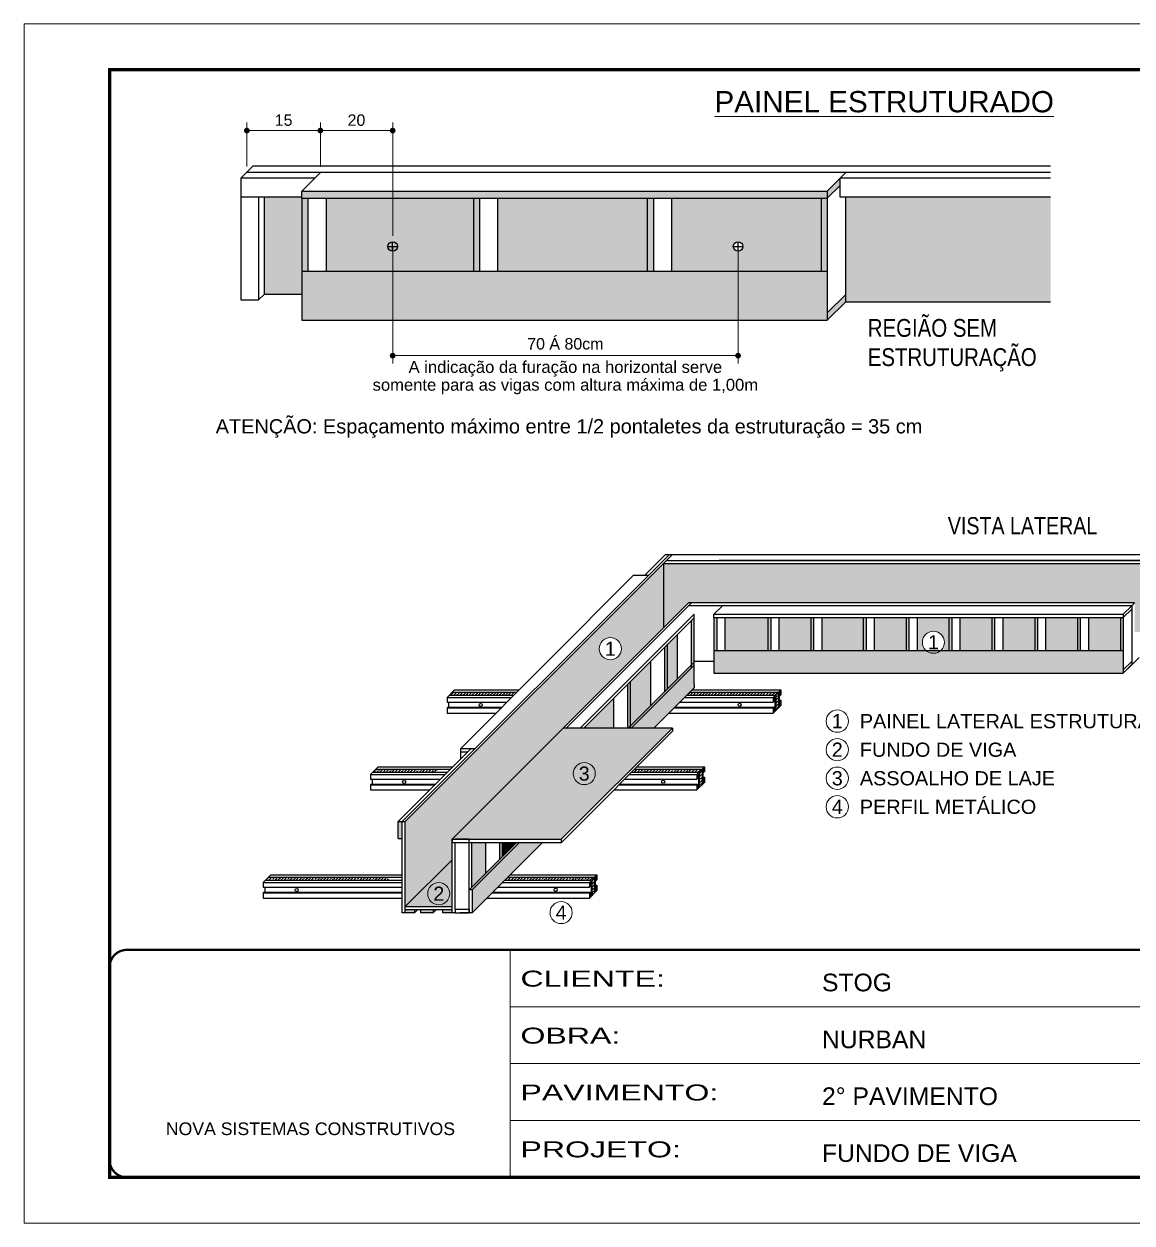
# Model space of a CAD drawing. Extents: x 2513 to 8766, y 921 to 4268.
# Drawn here: x 7268 to 8238, y 3218 to 4268 of the extents above; entities that cross this region are included whole.
import ezdxf
from ezdxf.enums import TextEntityAlignment as Align

# ---------------------------------------------------------------- set-up
doc = ezdxf.new("R2010")
doc.units = 0
doc.linetypes.add('CONTINUO', pattern=[0])
doc.linetypes.add('DASHED', pattern=[0.75, 0.5, -0.25])
for name, color, linetype, lineweight in [('CARIMBO', 255, 'Continuous', 9), ('Demarcação 1', 251, 'Continuous', 9), ('Folhas', 255, 'Continuous', 9), ('SARRAFO DE PRESSAO', 251, 'DASHED', 9)]:
    doc.layers.add(name, color=color, linetype=linetype, lineweight=lineweight)
doc.layers.add('COTA', color=241, linetype='Continuous')
doc.layers.add('Demarcação 2', color=7, linetype='Continuous', lineweight=9, true_color=0xe0e0e0)
doc.styles.add('ARIAL', font='arial.ttf')
doc.styles.add('CESAR1', font='arial.ttf', dxfattribs={"oblique": 15})
doc.styles.get("Standard").update_dxf_attribs({"font": 'arial.ttf'})
doc.styles.add('Tecnologia', font='')
doc.styles.add('texto', font='ARIALN.TTF')
doc.styles.get('Tecnologia').set_extended_font_data('Forgotten Futurist')
doc.dimstyles.new('1x', dxfattribs={"dimtxt": 10, "dimasz": 5, "dimexe": 7, "dimexo": 5, "dimgap": 4, "dimtad": 1, "dimdec": 1, "dimdsep": 46, "dimtxsty": 'Standard', "dimblk": 'DOT', "dimcen": 0.09, "dimclrd": 4, "dimclre": 4, "dimclrt": 2, "dimadec": 0, "dimazin": 2, "dimtfac": 1, "dimtdec": 1, "dimtmove": 0, "dimatfit": 3, "dimldrblk": 'DOT', "dimfxl": 1, "dimtolj": 1, "dimtzin": 0, "dimlwd": 9, "dimlwe": 9, "dimarcsym": 0})
pattern_1 = [(45, (5060.494, 51907.5339), (0.99436891, 3.64601934), [4.6875, -0.9375, 0, -0.9375])]

# ---------------------------------------------------------------- blocks, each defined once
blk = doc.blocks.new('9999999999')
at = {"color": 30, "linetype": 'CONTINUO'}
for p, q in [((98564.6, 34230.2), (98564.6, 34429.4)), ((98564.6, 34379.6), (99584, 34379.6)), ((98564.6, 34329.8), (99488, 34329.8)), ((98564.6, 34280), (99488, 34280))]:
    blk.add_line(p, q, dxfattribs=at)
at = {"color": 30, "linetype": 'CONTINUO', "const_width": 2}
blk.add_lwpolyline([(99584, 34230.2), (99584, 34414.4, 0.414214), (99569, 34429.4), (98229, 34429.4, 0.414214), (98214, 34414.4), (98214, 34245.2, 0.414214), (98229, 34230.2), (99584, 34230.2)], format="xyb", dxfattribs=at)
at = {"layer": 'Folhas'}
blk.add_lwpolyline([(98139, 34190.2), (99624, 34190.2), (99624, 35240.2), (98139, 35240.2)], close=True, dxfattribs=at)
at = {"layer": 'Folhas', "color": 30, "const_width": 3}
blk.add_lwpolyline([(98214, 34230.2), (99584, 34230.2), (99584, 35200.2), (98214, 35200.2)], close=True, dxfattribs=at)
at = {"color": 7, "linetype": 'Continuous', "ltscale": 5, "style": 'ARIAL'}
for s, height, p in [('STOG', 15.48, (98837.7, 34393.1)), ('NURBAN', 15.48, (98837.7, 34343.3)), ('2° PAVIMENTO', 15.483, (98837.7, 34293.5)), ('NOVA SISTEMAS CONSTRUTIVOS', 11.059, (98263.2, 34267.2)), ('FUNDO DE VIGA', 15.483, (98837.7, 34243.7))]:
    blk.add_text(s, height=height, dxfattribs=at).set_placement(p)
at = {"layer": 'Folhas', "color": 7, "style": 'Tecnologia', "width": 1.5}
for s, p in [('CLIENTE:', (98573.7, 34397.2)), ('OBRA:', (98573.7, 34347.3)), ('PAVIMENTO:', (98573.7, 34297.5)), ('PROJETO:', (98573.7, 34247.7))]:
    blk.add_text(s, height=14, dxfattribs=at).set_placement(p)
blk = doc.blocks.new('_Dot')
at = {"color": 0, "linetype": 'ByBlock', "lineweight": -2}
blk.add_line((-0.5, 0), (-1, 0), dxfattribs=at)
at = {"color": 0, "linetype": 'ByBlock', "const_width": 0.5}
blk.add_lwpolyline([(-0.25, 0, 1), (0.25, 0, 1)], format="xyb", close=True, dxfattribs=at)
blk = doc.blocks.new('*D73')
at = {"layer": 'COTA', "color": 4, "lineweight": 9, "transparency": 16777216}
for p, q in [((7463.1, 4143.5), (7463.1, 4181.9)), ((7527.5, 4143.1), (7527.5, 4181.9)), ((7468.1, 4174.9), (7522.5, 4174.9))]:
    blk.add_line(p, q, dxfattribs=at)
at = {"layer": 'Defpoints', "color": 0, "transparency": 16777216}
for p in [(7527.5, 4174.9), (7463.1, 4138.5), (7527.5, 4138.1)]:
    blk.add_point(p, dxfattribs=at)
at = {"layer": 'COTA', "color": 4, "lineweight": 9, "transparency": 16777216, "xscale": 5, "yscale": 5, "zscale": 5, "rotation": 180}
blk.add_blockref('_Dot', (7463.1, 4174.9), dxfattribs=at)
at = {"layer": 'COTA', "color": 4, "lineweight": 9, "transparency": 16777216, "xscale": 5, "yscale": 5, "zscale": 5}
blk.add_blockref('_Dot', (7527.5, 4174.9), dxfattribs=at)
at = {"layer": 'COTA', "color": 2, "transparency": 16777216, "insert": (7495.3, 4184), "char_height": 10, "attachment_point": 5}
blk.add_mtext('\\A1;15', dxfattribs=at)
blk = doc.blocks.new('*D74')
at = {"layer": 'COTA', "color": 4, "lineweight": 9, "transparency": 16777216}
for p, q in [((7527.5, 4143.1), (7527.5, 4181.9)), ((7590.8, 4082.6), (7590.8, 4181.9)), ((7532.5, 4174.9), (7585.8, 4174.9))]:
    blk.add_line(p, q, dxfattribs=at)
at = {"layer": 'Defpoints', "color": 0, "transparency": 16777216}
for p in [(7590.8, 4174.9), (7527.5, 4138.1), (7590.8, 4077.6)]:
    blk.add_point(p, dxfattribs=at)
at = {"layer": 'COTA', "color": 4, "lineweight": 9, "transparency": 16777216, "xscale": 5, "yscale": 5, "zscale": 5, "rotation": 180}
blk.add_blockref('_Dot', (7527.5, 4174.9), dxfattribs=at)
at = {"layer": 'COTA', "color": 4, "lineweight": 9, "transparency": 16777216, "xscale": 5, "yscale": 5, "zscale": 5}
blk.add_blockref('_Dot', (7590.8, 4174.9), dxfattribs=at)
at = {"layer": 'COTA', "color": 2, "transparency": 16777216, "insert": (7559.1, 4184), "char_height": 10, "attachment_point": 5}
blk.add_mtext('\\A1;20', dxfattribs=at)
blk = doc.blocks.new('*D75')
at = {"layer": 'COTA', "color": 4, "lineweight": 9, "transparency": 16777216}
for p, q in [((7590.8, 4072.6), (7590.8, 3970.8)), ((7893.2, 4072.6), (7893.2, 3970.8)), ((7595.8, 3977.8), (7888.2, 3977.8))]:
    blk.add_line(p, q, dxfattribs=at)
at = {"layer": 'Defpoints', "color": 0, "transparency": 16777216}
for p in [(7590.8, 4077.6), (7893.2, 4077.6), (7893.2, 3977.8)]:
    blk.add_point(p, dxfattribs=at)
at = {"layer": 'COTA', "color": 4, "lineweight": 9, "transparency": 16777216, "xscale": 5, "yscale": 5, "zscale": 5, "rotation": 180}
blk.add_blockref('_Dot', (7590.8, 3977.8), dxfattribs=at)
at = {"layer": 'COTA', "color": 4, "lineweight": 9, "transparency": 16777216, "xscale": 5, "yscale": 5, "zscale": 5}
blk.add_blockref('_Dot', (7893.2, 3977.8), dxfattribs=at)
at = {"layer": 'COTA', "color": 2, "transparency": 16777216, "insert": (7742, 3988.1), "char_height": 10, "attachment_point": 5}
blk.add_mtext('\\A1;70 Á 80cm', dxfattribs=at)

msp = doc.modelspace()

# ---------------------------------------------------------------- hatches: boundary and pattern name
for points in [[(7982.68, 4126.86), (7982.68, 4133.24), (7971.33, 4121.98), (7971.33, 4115.61)], [(7813.73, 4051.89), (7819.06, 4051.89), (7819.06, 4115.61), (7813.73, 4115.61)], [(7599.19, 3569.73), (7595.53, 3569.73), (7595.53, 3554.87), (7599.19, 3554.87)]]:
    msp.add_hatch(color=256).paths.add_polyline_path(points)
at = {"linetype": 'ByBlock', "ltscale": 2}
for points in [[(7971.33, 4121.98), (7511.28, 4121.98), (7511.28, 4115.61), (7971.33, 4115.61)], [(7511.17, 4051.9), (7516.49, 4051.9), (7516.49, 4115.5), (7511.17, 4115.5)], [(7661.35, 4051.9), (7666.67, 4051.9), (7666.67, 4115.5), (7661.35, 4115.5)], [(7852.3, 3704.4), (7854.65, 3706.75), (7854.65, 3748.19), (7852.3, 3745.84)], [(7871.95, 3719.64), (7874.39, 3719.64), (7874.39, 3748.35), (7871.95, 3748.35)], [(7919.23, 3719.64), (7921.66, 3719.64), (7921.66, 3748.35), (7919.23, 3748.35)], [(7956.76, 3719.64), (7959.2, 3719.64), (7959.2, 3748.35), (7956.76, 3748.35)], [(8002.69, 3719.64), (8005.13, 3719.64), (8005.13, 3748.35), (8002.69, 3748.35)], [(8040.22, 3719.64), (8042.66, 3719.64), (8042.66, 3748.35), (8040.22, 3748.35)], [(8077.76, 3719.64), (8080.2, 3719.64), (8080.2, 3748.35), (8077.76, 3748.35)], [(8115.29, 3719.64), (8117.73, 3719.64), (8117.73, 3748.35), (8115.29, 3748.35)], [(8152.82, 3719.64), (8155.26, 3719.64), (8155.26, 3748.35), (8152.83, 3748.35)], [(8190.36, 3719.64), (8192.8, 3719.64), (8192.8, 3748.35), (8190.36, 3748.35)], [(8227.89, 3719.64), (8230.33, 3719.64), (8230.33, 3748.35), (8227.89, 3748.35)], [(7828.96, 3683.54), (7831.31, 3685.89), (7831.31, 3725.19), (7828.96, 3722.84)], [(7852.41, 3704.51), (7852.41, 3706.99), (7799.01, 3653.59), (7799.01, 3651.7), (7799.6, 3651.7)], [(7798.9, 3692.45), (7796.55, 3690.09), (7796.55, 3651.6), (7798.9, 3651.6)], [(7701.74, 3551.57), (7699.17, 3551.57), (7657.71, 3510.12), (7660.28, 3510.12)], [(7684.53, 3536.93), (7686.88, 3539.28), (7686.88, 3551.47), (7684.53, 3551.47)]]:
    msp.add_hatch(color=256, dxfattribs=at).paths.add_polyline_path(points)
h = msp.add_hatch(color=256)
h.paths.add_polyline_path([(7971.33, 4015.35), (7971.33, 4008.98), (7987.56, 4025.07), (7987.56, 4031.45)])
h.paths.add_polyline_path([(7966.01, 4051.89), (7971.33, 4051.89), (7971.33, 4115.61), (7966.01, 4115.61)])
at = {"linetype": 'Continuous', "ltscale": 1.5}
h = msp.add_hatch(dxfattribs=at)
h.set_pattern_fill('ANSI36', color=256, scale=15, style=0)
h.set_pattern_definition(pattern_1)
h.paths.add_polyline_path([(7642.96, 3683.02), (7640.46, 3680.52), (7697.02, 3680.52), (7699.51, 3683.02)])
h = msp.add_hatch(dxfattribs=at)
h.set_pattern_fill('ANSI36', color=256, scale=15, style=0)
h.set_pattern_definition(pattern_1)
h.paths.add_polyline_path([(7928.65, 3683.02), (7850.92, 3683.02), (7848.41, 3680.52), (7926.15, 3680.52)])
h.paths.add_polyline_path([(7928.65, 3683.02), (7926.15, 3680.52), (7926.15, 3666.9), (7928.65, 3669.41)])
h = msp.add_hatch(dxfattribs=at)
h.set_pattern_fill('ANSI36', color=256, scale=15, style=0)
h.set_pattern_definition(pattern_1)
h.paths.add_polyline_path([(7575.98, 3615.65), (7573.48, 3613.15), (7630.04, 3613.15), (7632.53, 3615.65)])
h = msp.add_hatch(dxfattribs=at)
h.set_pattern_fill('ANSI36', color=256, scale=15, style=0)
h.set_pattern_definition(pattern_1)
h.paths.add_polyline_path([(7861.67, 3615.65), (7859.17, 3613.15), (7859.17, 3599.53), (7861.67, 3602.04)])
h.paths.add_polyline_path([(7802.67, 3615.65), (7800.16, 3613.15), (7859.17, 3613.15), (7861.67, 3615.65)])
h = msp.add_hatch(dxfattribs=at)
h.set_pattern_fill('ANSI36', color=256, scale=15, style=0)
h.set_pattern_definition(pattern_1)
h.paths.add_polyline_path([(7481.91, 3521.03), (7479.4, 3518.53), (7586.87, 3518.53), (7586.87, 3521.03)])
h = msp.add_hatch(dxfattribs=at)
h.set_pattern_fill('ANSI36', color=256, scale=15, style=0)
h.set_pattern_definition(pattern_1)
h.paths.add_polyline_path([(7767.6, 3521.03), (7765.09, 3518.53), (7765.09, 3504.91), (7767.6, 3507.42)])
h.paths.add_polyline_path([(7691.49, 3521.03), (7688.99, 3518.53), (7765.09, 3518.53), (7767.6, 3521.03)])
at = {"linetype": 'ByBlock', "ltscale": 2}
h = msp.add_hatch(color=256, dxfattribs=at)
h.paths.add_polyline_path([(7609.98, 3492.74), (7601.76, 3492.74), (7601.76, 3489.82), (7609.98, 3489.82)])
h.paths.add_polyline_path([(7626.28, 3492.74), (7615.49, 3492.74), (7615.49, 3489.82), (7626.28, 3489.82)])
h.paths.add_polyline_path([(7642.83, 3492.74), (7634.61, 3492.74), (7634.61, 3489.82), (7642.83, 3489.82)])
at = {"layer": 'Demarcação 1'}
h = msp.add_hatch(color=256, dxfattribs=at)
h.paths.add_polyline_path([(7621.49, 3506.64, 1), (7640.85, 3506.64, 1)], flags=17)
h.paths.add_polyline_path([(7642.83, 3554.34), (7827.87, 3739.38), (7827.87, 3795.85), (7827.87, 3795.85), (7601.76, 3569.74), (7601.76, 3495.3), (7642.83, 3536.37)])
h.paths.add_polyline_path([(7771.69, 3721.17, -1), (7791.04, 3721.17, -1)], flags=16)
h.paths.add_polyline_path([(7623.29, 3497.38), (7639.05, 3497.38), (7639.05, 3515.94), (7623.29, 3515.94)], flags=24)
h.paths.add_polyline_path([(7773.49, 3711.92), (7789.24, 3711.92), (7789.24, 3730.47), (7773.49, 3730.47)], flags=24)
msp.add_hatch(color=256, dxfattribs=at).paths.add_polyline_path([(7827.87, 3739.38), (7849.81, 3761.32), (8240.37, 3761.32), (8240.37, 3735.69), (8259.59, 3735.69), (8259.59, 3795.85), (7827.87, 3795.85)])
h = msp.add_hatch(color=256, dxfattribs=at)
h.paths.add_polyline_path([(7601.76, 3495.3), (7642.83, 3495.3), (7642.83, 3536.37)])
h.paths.add_polyline_path([(7621.49, 3506.64, -1), (7640.85, 3506.64, -1)], flags=16)
h.paths.add_polyline_path([(7623.29, 3497.38), (7639.05, 3497.38), (7639.05, 3515.94), (7623.29, 3515.94)], flags=24)
at = {"layer": 'Demarcação 2'}
for points in [[(7511.28, 4115.61), (7511.28, 4115.61), (7511.28, 4115.61), (7511.28, 4116.67), (7478.28, 4116.67), (7478.28, 4031.45), (7511.28, 4031.45)], [(7987.56, 4116.67), (7987.56, 4025.07), (8166.83, 4025.07), (8166.83, 4116.67)], [(7532.83, 4051.9), (7661.46, 4051.9), (7661.46, 4115.61), (7532.83, 4115.61)], [(7683.01, 4051.9), (7813.73, 4051.89), (7813.73, 4115.61), (7683.01, 4115.61)], [(7971.33, 4051.89), (7511.28, 4051.9), (7511.28, 4015.36), (7511.28, 4008.98), (7971.33, 4008.98)], [(7881.92, 3719.64), (7919.33, 3719.64), (7919.33, 3748.46), (7881.92, 3748.46)], [(7929.2, 3719.64), (7956.87, 3719.64), (7956.87, 3748.46), (7929.2, 3748.46)], [(7966.73, 3719.64), (8002.8, 3719.64), (8002.8, 3748.46), (7966.73, 3748.46)], [(8012.66, 3719.64), (8040.33, 3719.64), (8040.33, 3748.46), (8012.66, 3748.46)], [(8087.73, 3719.64), (8115.4, 3719.64), (8115.4, 3748.46), (8087.73, 3748.46)], [(8125.27, 3719.64), (8152.93, 3719.64), (8152.93, 3748.46), (8125.27, 3748.46)], [(8162.8, 3719.64), (8190.47, 3719.64), (8190.47, 3748.46), (8162.8, 3748.46)], [(8200.33, 3719.64), (8228, 3719.64), (8228, 3748.46), (8200.33, 3748.46)], [(7831.42, 3686), (7840.09, 3694.67), (7840.09, 3733.63), (7831.42, 3724.96)], [(8230.44, 3719.64), (8070.77, 3719.64, -0.3830345), (8057.84, 3719.64), (7872.06, 3719.64), (7872.06, 3699.64), (8230.44, 3699.64)], [(7799.01, 3653.59), (7816.75, 3671.33), (7816.75, 3710.29), (7799.01, 3692.55)], [(7854.76, 3689.78), (7854.76, 3706.86), (7799.6, 3651.7), (7819.6, 3651.7), (7854.75, 3686.86)], [(7758.16, 3651.7), (7784.34, 3651.7), (7784.34, 3677.88)], [(7660.07, 3512.47), (7672.31, 3524.72), (7672.31, 3551.57), (7660.07, 3551.57)], [(7722.04, 3551.57), (7716.55, 3551.57), (7701.74, 3551.57), (7660.28, 3510.12), (7660.28, 3489.82)], [(7686.99, 3539.39), (7699.17, 3551.57), (7686.99, 3551.57)]]:
    msp.add_hatch(color=256, dxfattribs=at).paths.add_polyline_path(points)
h = msp.add_hatch(color=256, dxfattribs=at)
h.paths.add_polyline_path([(7889.06, 4073.43, -1), (7897.42, 4073.43, -1)], flags=16)
h.paths.add_polyline_path([(7835.28, 4051.89), (7966.01, 4051.89), (7966.01, 4115.61), (7835.28, 4115.61)])
h = msp.add_hatch(color=256, dxfattribs=at)
h.paths.add_polyline_path([(8073.98, 3726.84, -1), (8054.63, 3726.84, -1)], flags=16)
h.paths.add_polyline_path([(8056.43, 3717.59), (8072.18, 3717.59), (8072.18, 3736.14), (8056.43, 3736.14)], flags=24)
h.paths.add_polyline_path([(8050.2, 3719.64), (8077.86, 3719.64), (8077.86, 3748.46), (8050.2, 3748.46)])
h = msp.add_hatch(color=256, dxfattribs=at)
h.paths.add_polyline_path([(7642.83, 3554.34), (7645.39, 3554.34), (7657.71, 3554.34), (7738.47, 3554.34), (7835.83, 3651.7), (7740.19, 3651.7)])
h.paths.add_polyline_path([(7750.57, 3602.32), (7766.43, 3602.32), (7766.43, 3621.21), (7750.57, 3621.21)], flags=24)

# ---------------------------------------------------------------- linework, layer by layer
at = {"linetype": 'ByBlock', "ltscale": 2}
for p, q in [((7457.85, 4133.24), (7468.29, 4143.68)), ((7527.5, 4138.08), (7511.28, 4121.98)), ((7987.56, 4138.07), (7971.33, 4121.98)), ((7457.85, 4133.24), (7457.85, 4116.67)), ((7982.68, 4126.86), (7971.33, 4115.61)), ((7982.68, 4116.67), (7982.68, 4133.24)), ((7457.85, 4116.67), (7457.85, 4026.61)), ((7473.45, 4116.67), (7473.45, 4026.61)), ((7478.28, 4116.67), (7478.28, 4031.45)), ((7511.28, 4121.98), (7971.33, 4121.98)), ((7511.28, 4115.61), (7511.28, 4121.98)), ((7971.33, 4121.98), (7971.33, 4008.98)), ((7987.56, 4025.07), (7987.56, 4116.67)), ((7511.28, 4115.61), (7511.28, 4008.98)), ((7511.28, 4115.61), (7511.28, 4015.36)), ((7511.28, 4115.61), (7971.33, 4115.61)), ((7516.6, 4115.61), (7516.6, 4051.9)), ((7532.83, 4051.9), (7532.83, 4115.61)), ((7661.46, 4115.61), (7661.46, 4051.9)), ((7666.79, 4115.61), (7666.78, 4051.9)), ((7683.01, 4051.9), (7683.01, 4115.61)), ((7813.73, 4115.61), (7813.73, 4051.89)), ((7819.06, 4115.61), (7819.06, 4051.89)), ((7835.28, 4051.89), (7835.28, 4115.61)), ((7966.01, 4115.61), (7966.01, 4051.89)), ((7473.45, 4026.61), (7478.28, 4031.45)), ((7511.28, 4031.45), (7478.28, 4031.45)), ((7511.28, 4031.45), (7478.28, 4031.45)), ((7987.56, 4031.45), (7971.33, 4015.35)), ((7987.56, 4025.07), (7971.33, 4008.98)), ((7742.76, 3651.7), (7852.37, 3761.32)), ((8237.87, 3758.75), (8240.37, 3761.32)), ((7879.48, 3758.75), (7872.06, 3751.38)), ((7872.06, 3751.38), (8230.44, 3751.38)), ((7872.06, 3748.46), (7872.06, 3751.38)), ((8237.87, 3758.75), (8230.44, 3751.38)), ((8237.87, 3755.83), (8230.44, 3748.46)), ((8230.44, 3751.38), (8230.44, 3748.46)), ((8237.87, 3758.75), (8237.87, 3707.01)), ((7852.41, 3704.51), (7852.41, 3745.95)), ((7854.76, 3689.78), (7854.76, 3748.3)), ((7872.06, 3748.46), (8230.44, 3748.46)), ((7872.06, 3748.46), (7872.06, 3699.64)), ((7872.06, 3748.46), (7872.06, 3719.64)), ((7874.49, 3748.46), (7874.49, 3719.64)), ((7881.92, 3719.64), (7881.92, 3748.46)), ((7919.33, 3748.46), (7919.33, 3719.64)), ((7921.77, 3748.46), (7921.77, 3719.64)), ((7929.2, 3719.64), (7929.2, 3748.46)), ((7956.87, 3748.46), (7956.87, 3719.64)), ((7959.3, 3748.46), (7959.3, 3719.64)), ((7966.73, 3719.64), (7966.73, 3748.46)), ((8002.8, 3748.46), (8002.8, 3719.64)), ((8005.24, 3748.46), (8005.24, 3719.64)), ((8012.66, 3719.64), (8012.66, 3748.46)), ((8040.33, 3748.46), (8040.33, 3719.64)), ((8042.77, 3748.46), (8042.77, 3719.64)), ((8050.2, 3719.64), (8050.2, 3748.46)), ((8077.86, 3748.46), (8077.86, 3719.64)), ((8080.3, 3748.46), (8080.3, 3719.64)), ((8087.73, 3719.64), (8087.73, 3748.46)), ((8115.4, 3748.46), (8115.4, 3719.64)), ((8117.84, 3748.46), (8117.84, 3719.64)), ((8125.27, 3719.64), (8125.27, 3748.46)), ((8152.93, 3748.46), (8152.93, 3719.64)), ((8155.37, 3748.46), (8155.37, 3719.64)), ((8162.8, 3719.64), (8162.8, 3748.46)), ((8190.47, 3748.46), (8190.47, 3719.64)), ((8192.9, 3748.46), (8192.9, 3719.64)), ((8200.33, 3719.64), (8200.33, 3748.46)), ((8228, 3748.46), (8228, 3719.64)), ((8230.44, 3748.46), (8230.44, 3699.64)), ((7840.09, 3694.67), (7840.09, 3733.63)), ((7829.07, 3683.65), (7829.07, 3722.94)), ((7831.42, 3686), (7831.42, 3725.3)), ((7854.76, 3709.34), (7797.12, 3651.7)), ((7816.75, 3671.33), (7816.75, 3710.62)), ((7872.06, 3709.93), (7854.76, 3709.93)), ((8237.87, 3709.92), (8230.44, 3702.56)), ((8237.87, 3707.01), (8230.44, 3699.64)), ((8244.42, 3713.51), (8234.04, 3703.21)), ((8240.37, 3709.49), (8237.87, 3707.01)), ((7796.66, 3651.7), (7796.66, 3690.2)), ((7799.01, 3651.7), (7799.01, 3692.55)), ((7854.76, 3689.78), (7854.75, 3686.86)), ((7638.39, 3678.45), (7638.39, 3674.26)), ((7638.39, 3678.45), (7681.63, 3678.45)), ((7638.39, 3678.45), (7694.97, 3678.45)), ((7640.46, 3680.52), (7697.02, 3680.52)), ((7642.96, 3683.02), (7699.51, 3683.02)), ((7645.03, 3685.09), (7701.57, 3685.09)), ((7846.35, 3678.45), (7924.08, 3678.45)), ((7848.41, 3680.52), (7926.15, 3680.52)), ((7850.92, 3683.02), (7928.65, 3683.02)), ((7852.99, 3685.09), (7930.72, 3685.09)), ((7924.08, 3678.45), (7924.08, 3674.26)), ((7924.72, 3678.17), (7924.72, 3674.9)), ((7925.52, 3678.98), (7925.52, 3667.05)), ((7926.15, 3680.52), (7926.15, 3666.9)), ((7928.65, 3683.02), (7928.65, 3669.41)), ((7929.28, 3682.73), (7929.28, 3670.81)), ((7929.28, 3680.28), (7930.1, 3680.28)), ((7929.28, 3676.03), (7930.72, 3676.03)), ((7929.28, 3675.4), (7930.1, 3675.4)), ((7930.1, 3683.55), (7930.1, 3680.28)), ((7930.1, 3675.4), (7930.1, 3671.63)), ((7638.39, 3674.26), (7690.8, 3674.26)), ((7638.39, 3669.39), (7685.96, 3669.39)), ((7638.39, 3664.84), (7668.1, 3664.84)), ((7638.39, 3664.84), (7681.43, 3664.84)), ((7639.03, 3670.02), (7686.59, 3670.02)), ((7639.83, 3674.26), (7639.83, 3670.02)), ((7832.73, 3664.84), (7924.08, 3664.84)), ((7837.28, 3669.39), (7924.08, 3669.39)), ((7837.92, 3670.02), (7924.72, 3670.02)), ((7842.15, 3674.26), (7924.08, 3674.26)), ((7924.72, 3667.05), (7925.52, 3667.05)), ((7929.28, 3671.63), (7930.1, 3671.63)), ((7835.95, 3651.7), (7835.95, 3648.94)), ((7650.53, 3624.73), (7650.53, 3633.75)), ((7650.53, 3630.83), (7656.63, 3630.83)), ((7573.48, 3613.15), (7638.94, 3613.15)), ((7575.98, 3615.65), (7641.45, 3615.65)), ((7578.05, 3617.72), (7643.52, 3617.72)), ((7800.14, 3613.15), (7859.17, 3613.15)), ((7802.65, 3615.65), (7861.67, 3615.65)), ((7804.72, 3617.72), (7863.74, 3617.72)), ((7859.17, 3613.15), (7859.17, 3599.53)), ((7861.67, 3615.65), (7861.67, 3602.04)), ((7862.3, 3615.36), (7862.3, 3603.44)), ((7862.3, 3612.91), (7863.12, 3612.91)), ((7863.12, 3616.18), (7863.12, 3612.91)), ((7571.41, 3611.08), (7614.65, 3611.08)), ((7571.41, 3611.08), (7636.88, 3611.08)), ((7571.41, 3611.08), (7571.41, 3606.89)), ((7571.41, 3606.89), (7632.68, 3606.89)), ((7571.41, 3602.02), (7627.81, 3602.02)), ((7572.05, 3602.65), (7628.45, 3602.65)), ((7572.85, 3606.89), (7572.85, 3602.65)), ((7789.01, 3602.02), (7857.1, 3602.02)), ((7789.65, 3602.65), (7857.74, 3602.65)), ((7793.88, 3606.89), (7857.1, 3606.89)), ((7798.08, 3611.08), (7857.1, 3611.08)), ((7857.1, 3611.08), (7857.1, 3606.89)), ((7857.74, 3610.8), (7857.74, 3607.53)), ((7858.54, 3611.61), (7858.54, 3599.68)), ((7862.3, 3608.66), (7863.74, 3608.66)), ((7862.3, 3608.03), (7863.12, 3608.03)), ((7862.3, 3604.26), (7863.12, 3604.26)), ((7863.12, 3608.03), (7863.12, 3604.26)), ((7571.41, 3597.47), (7601.12, 3597.47)), ((7571.41, 3597.47), (7623.26, 3597.47)), ((7784.46, 3597.47), (7857.1, 3597.47)), ((7857.74, 3599.68), (7858.54, 3599.68)), ((7595.53, 3554.87), (7595.53, 3569.73)), ((7599.19, 3569.74), (7601.76, 3569.74)), ((7595.53, 3554.87), (7599.19, 3554.87)), ((7642.83, 3554.34), (7645.39, 3554.34)), ((7648.61, 3551.57), (7716.55, 3551.57)), ((7657.71, 3492.74), (7657.71, 3551.57)), ((7660.07, 3512.47), (7660.07, 3551.44)), ((7672.31, 3524.72), (7672.31, 3551.57)), ((7684.63, 3537.04), (7684.63, 3551.57)), ((7686.99, 3539.39), (7686.99, 3551.57)), ((7738.47, 3554.34), (7738.47, 3551.57)), ((7479.4, 3518.53), (7599.19, 3518.53)), ((7481.91, 3521.03), (7599.19, 3521.03)), ((7483.98, 3523.1), (7599.19, 3523.1)), ((7688.99, 3518.53), (7765.09, 3518.53)), ((7691.49, 3521.03), (7767.6, 3521.03)), ((7693.56, 3523.1), (7769.67, 3523.1)), ((7765.09, 3518.53), (7765.09, 3504.91)), ((7767.6, 3521.03), (7767.6, 3507.42)), ((7768.22, 3520.74), (7768.22, 3508.82)), ((7768.22, 3518.28), (7769.04, 3518.28)), ((7769.04, 3521.56), (7769.04, 3518.28)), ((7477.33, 3516.46), (7573.54, 3516.46)), ((7477.33, 3516.46), (7599.19, 3516.46)), ((7477.33, 3516.46), (7477.33, 3512.26)), ((7477.33, 3512.26), (7599.19, 3512.26)), ((7477.33, 3507.39), (7599.19, 3507.39)), ((7477.97, 3508.03), (7599.19, 3508.03)), ((7478.78, 3512.26), (7478.78, 3508.03)), ((7677.86, 3507.39), (7763.02, 3507.39)), ((7678.5, 3508.03), (7763.66, 3508.03)), ((7682.73, 3512.26), (7763.02, 3512.26)), ((7686.92, 3516.46), (7763.02, 3516.46)), ((7763.02, 3516.46), (7763.02, 3512.26)), ((7763.66, 3516.18), (7763.66, 3512.9)), ((7764.47, 3516.99), (7764.47, 3505.06)), ((7768.22, 3514.04), (7769.67, 3514.04)), ((7768.22, 3513.41), (7769.04, 3513.41)), ((7768.22, 3509.64), (7769.04, 3509.64)), ((7769.04, 3513.41), (7769.04, 3509.64)), ((7477.33, 3502.84), (7573.54, 3502.84)), ((7477.33, 3502.84), (7599.19, 3502.84)), ((7673.31, 3502.84), (7763.02, 3502.84)), ((7763.66, 3505.06), (7764.47, 3505.06)), ((7657.71, 3492.74), (7657.71, 3489.82))]:
    msp.add_line(p, q, dxfattribs=at)
for p, q in [((8166.83, 4138.08), (7462.68, 4138.08)), ((8166.83, 4143.68), (7468.29, 4143.68)), ((7522.63, 4133.24), (7457.85, 4133.24)), ((8166.83, 4133.24), (7982.68, 4133.24)), ((7511.28, 4116.67), (7457.85, 4116.67)), ((8166.83, 4116.67), (7982.68, 4116.67)), ((7511.15, 4051.9), (7971.33, 4051.89)), ((7457.85, 4026.61), (7473.45, 4026.61)), ((7511.28, 4008.98), (7971.33, 4008.98)), ((7832.92, 3803.46), (7599.19, 3569.74)), ((7835.49, 3803.46), (7601.76, 3569.74)), ((7829.26, 3803.46), (7811.17, 3785.37)), ((8267.2, 3803.46), (7829.26, 3803.46)), ((7827.87, 3795.85), (8259.59, 3795.85)), ((7827.87, 3795.85), (7827.87, 3739.38)), ((7830.44, 3798.42), (8262.15, 3798.42)), ((8262.15, 3798.42), (7876.54, 3798.42)), ((7801.27, 3785.37), (7650.53, 3633.75)), ((7814.83, 3785.37), (7801.27, 3785.37)), ((7849.81, 3761.32), (7642.83, 3554.34)), ((8240.37, 3761.32), (7849.81, 3761.32)), ((7755.08, 3651.7), (7854.76, 3751.38)), ((8237.87, 3758.75), (7849.81, 3758.75)), ((7854.76, 3699.64), (7854.76, 3751.38)), ((7758.16, 3651.7), (7854.76, 3748.3)), ((7872.06, 3719.64), (8230.44, 3719.64)), ((7854.75, 3706.86), (7799.6, 3651.7)), ((7872.06, 3699.64), (8230.44, 3699.64)), ((7854.75, 3686.86), (7819.6, 3651.7)), ((7645.03, 3685.09), (7638.39, 3678.45)), ((7784.34, 3651.7), (7784.34, 3677.88)), ((7930.72, 3685.09), (7924.08, 3678.45)), ((7925.52, 3678.98), (7924.72, 3678.17)), ((7930.1, 3683.55), (7929.28, 3682.73)), ((7930.72, 3680.9), (7930.1, 3680.28)), ((7930.72, 3676.03), (7930.1, 3675.4)), ((7924.72, 3674.9), (7924.08, 3674.26)), ((7930.72, 3671.48), (7924.08, 3664.84)), ((7925.52, 3667.05), (7924.72, 3666.25)), ((7930.1, 3671.63), (7929.28, 3670.81)), ((7738.47, 3554.34), (7835.83, 3651.7)), ((7738.59, 3551.57), (7835.95, 3648.94)), ((7835.95, 3651.7), (7740.19, 3651.7)), ((7659.55, 3633.75), (7595.53, 3569.74)), ((7650.53, 3633.75), (7663.21, 3633.75)), ((7578.05, 3617.72), (7571.41, 3611.08)), ((7863.74, 3617.72), (7857.1, 3611.08)), ((7863.12, 3616.18), (7862.3, 3615.36)), ((7863.74, 3613.53), (7863.12, 3612.91)), ((7857.74, 3607.53), (7857.1, 3606.89)), ((7863.74, 3604.11), (7857.1, 3597.47)), ((7858.54, 3611.61), (7857.74, 3610.8)), ((7863.12, 3604.26), (7862.3, 3603.44)), ((7863.74, 3608.66), (7863.12, 3608.03)), ((7858.54, 3599.68), (7857.74, 3598.88)), ((7595.53, 3569.73), (7599.19, 3569.73)), ((7599.19, 3492.74), (7599.19, 3569.74)), ((7601.76, 3489.82), (7601.76, 3569.74)), ((7642.83, 3489.82), (7642.83, 3554.34)), ((7642.83, 3554.34), (7738.47, 3554.34)), ((7642.83, 3554.34), (7642.83, 3551.57)), ((7642.83, 3551.57), (7649.74, 3551.57)), ((7657.71, 3554.34), (7645.39, 3554.34)), ((7645.39, 3492.74), (7645.39, 3551.57)), ((7645.39, 3551.57), (7645.39, 3551.26)), ((7657.71, 3489.82), (7657.71, 3554.34)), ((7699.17, 3551.57), (7657.71, 3510.12)), ((7722.04, 3551.57), (7660.28, 3489.82)), ((7701.74, 3551.57), (7660.28, 3510.12)), ((7716.55, 3551.57), (7738.59, 3551.57)), ((7642.83, 3536.37), (7601.76, 3495.3)), ((7483.98, 3523.1), (7477.33, 3516.46)), ((7769.67, 3523.1), (7763.02, 3516.46)), ((7769.04, 3521.56), (7768.22, 3520.74)), ((7769.67, 3518.91), (7769.04, 3518.28)), ((7660.28, 3510.12), (7657.71, 3510.12)), ((7660.28, 3510.12), (7660.28, 3489.82)), ((7763.66, 3512.9), (7763.02, 3512.26)), ((7769.67, 3509.49), (7763.02, 3502.84)), ((7764.47, 3516.99), (7763.66, 3516.18)), ((7769.04, 3509.64), (7768.22, 3508.82)), ((7769.67, 3514.04), (7769.04, 3513.41)), ((7764.47, 3505.06), (7763.66, 3504.26)), ((7599.19, 3489.82), (7599.19, 3492.74)), ((7609.98, 3489.82), (7599.19, 3489.82)), ((7601.76, 3495.3), (7642.83, 3495.3)), ((7601.76, 3492.74), (7642.83, 3492.74)), ((7601.76, 3492.74), (7609.98, 3492.74)), ((7609.98, 3492.74), (7609.98, 3489.82)), ((7609.98, 3489.82), (7612.9, 3492.74)), ((7615.49, 3492.74), (7626.28, 3492.74)), ((7615.49, 3489.82), (7615.49, 3492.74)), ((7626.28, 3489.82), (7615.49, 3489.82)), ((7626.28, 3489.82), (7629.2, 3492.74)), ((7626.28, 3492.74), (7626.28, 3489.82)), ((7634.61, 3492.74), (7642.83, 3492.74)), ((7634.61, 3489.82), (7634.61, 3492.74)), ((7645.39, 3489.82), (7634.61, 3489.82)), ((7645.39, 3492.74), (7645.39, 3489.82)), ((7657.71, 3492.74), (7645.39, 3492.74)), ((7645.39, 3489.82), (7657.71, 3489.82)), ((7660.28, 3489.82), (7649.49, 3489.82))]:
    msp.add_line(p, q)
at = {"linetype": 'Continuous', "ltscale": 1.5}
for p, q in [((7590.78, 4069.25), (7590.78, 4077.61)), ((7893.24, 4069.24), (7893.24, 4077.61)), ((7586.6, 4073.43), (7594.97, 4073.43)), ((7889.06, 4073.43), (7897.42, 4073.43)), ((7987.56, 4025.07), (8166.83, 4025.07))]:
    msp.add_line(p, q, dxfattribs=at)
at = {"ltscale": 2}
for p, q in [((7930.72, 3685.09), (7930.72, 3680.9)), ((7930.72, 3676.03), (7930.72, 3671.48)), ((7639.03, 3670.02), (7638.39, 3669.39)), ((7638.39, 3669.39), (7638.39, 3664.84)), ((7924.72, 3670.02), (7924.08, 3669.39)), ((7924.08, 3669.39), (7924.08, 3664.84)), ((7924.72, 3670.02), (7924.72, 3666.25)), ((7863.74, 3617.72), (7863.74, 3613.53)), ((7572.05, 3602.65), (7571.41, 3602.02)), ((7571.41, 3602.02), (7571.41, 3597.47)), ((7857.74, 3602.65), (7857.1, 3602.02)), ((7857.1, 3602.02), (7857.1, 3597.47)), ((7857.74, 3602.65), (7857.74, 3598.88)), ((7863.74, 3608.66), (7863.74, 3604.11)), ((7769.67, 3523.1), (7769.67, 3518.91)), ((7477.97, 3508.03), (7477.33, 3507.39)), ((7477.33, 3507.39), (7477.33, 3502.84)), ((7763.66, 3508.03), (7763.02, 3507.39)), ((7763.02, 3507.39), (7763.02, 3502.84)), ((7763.66, 3508.03), (7763.66, 3504.26)), ((7769.67, 3514.04), (7769.67, 3509.49))]:
    msp.add_line(p, q, dxfattribs=at)
at = {"linetype": 'Continuous', "ltscale": 1.5}
for centre in [(7590.78, 4073.43), (7893.24, 4073.43)]:
    msp.add_circle(centre, 4.18, dxfattribs=at)
at = {"linetype": 'ByBlock', "ltscale": 2}
for centre in [(7667.84, 3671.87), (7894.62, 3672.06), (7600.86, 3604.5), (7827.64, 3604.69), (7506.79, 3509.87), (7733.57, 3510.07)]:
    msp.add_circle(centre, 1.38, dxfattribs=at)
at = {"layer": 'CARIMBO'}
for centre, radius in [((7781.36, 3721.17), 9.68), ((8064.3, 3726.84), 9.68), ((7980.09, 3657.73), 9.77), ((7980.09, 3632.73), 9.77), ((7758.5, 3611.85), 9.68), ((7980.09, 3607.73), 9.77), ((7980.09, 3582.73), 9.77), ((7631.17, 3506.64), 9.68), ((7738.32, 3490.08), 9.68)]:
    msp.add_circle(centre, radius, dxfattribs=at)

# ---------------------------------------------------------------- block references
at = {"layer": 'SARRAFO DE PRESSAO', "color": 6, "linetype": 'ByBlock'}
msp.add_blockref('9999999999', (-90870.99, -30971.96), dxfattribs=at)

# ---------------------------------------------------------------- texts
at = {"layer": 'CARIMBO', "linetype": 'Continuous', "ltscale": 2, "style": 'ARIAL'}
msp.add_text('%%UPAINEL ESTRUTURADO', height=18.59, dxfattribs=at).set_placement((8021.15, 4190.91), align=Align.CENTER)
at = {"layer": 'CARIMBO', "linetype": 'Continuous', "ltscale": 2, "style": 'texto'}
for s, height, p in [('REGIÃO SEM', 15.6, (8006.81, 3994.28)), ('ESTRUTURAÇÃO', 15.6, (8006.81, 3968.72)), ('VISTA LATERAL', 15, (8076.91, 3821.36))]:
    msp.add_text(s, height=height, dxfattribs=at).set_placement(p)
at = {"layer": 'CARIMBO', "color": 2, "style": 'ARIAL'}
for s, height, p in [('A indicação da furação na horizontal serve', 10.4, (7742.01, 3967.9)), ('somente para as vigas com altura máxima de 1,00m', 10.4, (7742.01, 3952.3)), ('ATENÇÃO: Espaçamento máximo entre 1/2 pontaletes da estruturação = 35 cm  ', 12.48, (7750.03, 3915.93))]:
    msp.add_text(s, height=height, dxfattribs=at).set_placement(p, align=Align.MIDDLE_CENTER)
at = {"layer": 'CARIMBO', "style": 'ARIAL'}
for s, height, p in [('1', 12.32, (8064.3, 3726.84)), ('1', 12.32, (7781.36, 3721.17)), ('1', 12.44, (7980.09, 3657.73)), ('2', 12.44, (7980.09, 3632.73)), ('3', 12.32, (7758.5, 3611.85)), ('3', 12.44, (7980.09, 3607.73)), ('4', 12.44, (7980.09, 3582.73)), ('2', 12.32, (7631.17, 3506.64)), ('4', 12.32, (7738.32, 3490.08))]:
    msp.add_text(s, height=height, dxfattribs=at).set_placement(p, align=Align.MIDDLE_CENTER)
at = {"layer": 'CARIMBO', "style": 'CESAR1'}
for s, p in [('PAINEL LATERAL ESTRUTURADO', (7999.86, 3657.73)), ('FUNDO DE VIGA', (7999.86, 3632.73)), ('ASSOALHO DE LAJE', (7999.86, 3607.73)), ('PERFIL METÁLICO', (7999.86, 3582.73))]:
    msp.add_text(s, height=12.436, dxfattribs=at).set_placement(p, align=Align.MIDDLE_LEFT)

# ---------------------------------------------------------------- dimensions: what is measured, and where the dimension line sits
at = {"layer": 'COTA'}
for base, p1, p2, text, picture, middle in [((7527.5, 4174.88), (7463.07, 4138.46), (7527.5, 4138.08), '15', '*D73', (7495.29, 4183.99)), ((7590.78, 4174.88), (7527.5, 4138.08), (7590.78, 4077.61), '20', '*D74', (7559.14, 4183.99)), ((7893.24, 3977.78), (7590.78, 4077.61), (7893.24, 4077.61), '70 Á 80cm', '*D75', (7742.01, 3988.13))]:
    dim = msp.add_linear_dim(base=base, p1=p1, p2=p2, text=text, dimstyle='1x', dxfattribs=at)
    dim.commit()
    dim.dimension.update_dxf_attribs({"geometry": picture, "text_midpoint": middle})

doc.saveas('drawing.dxf')
